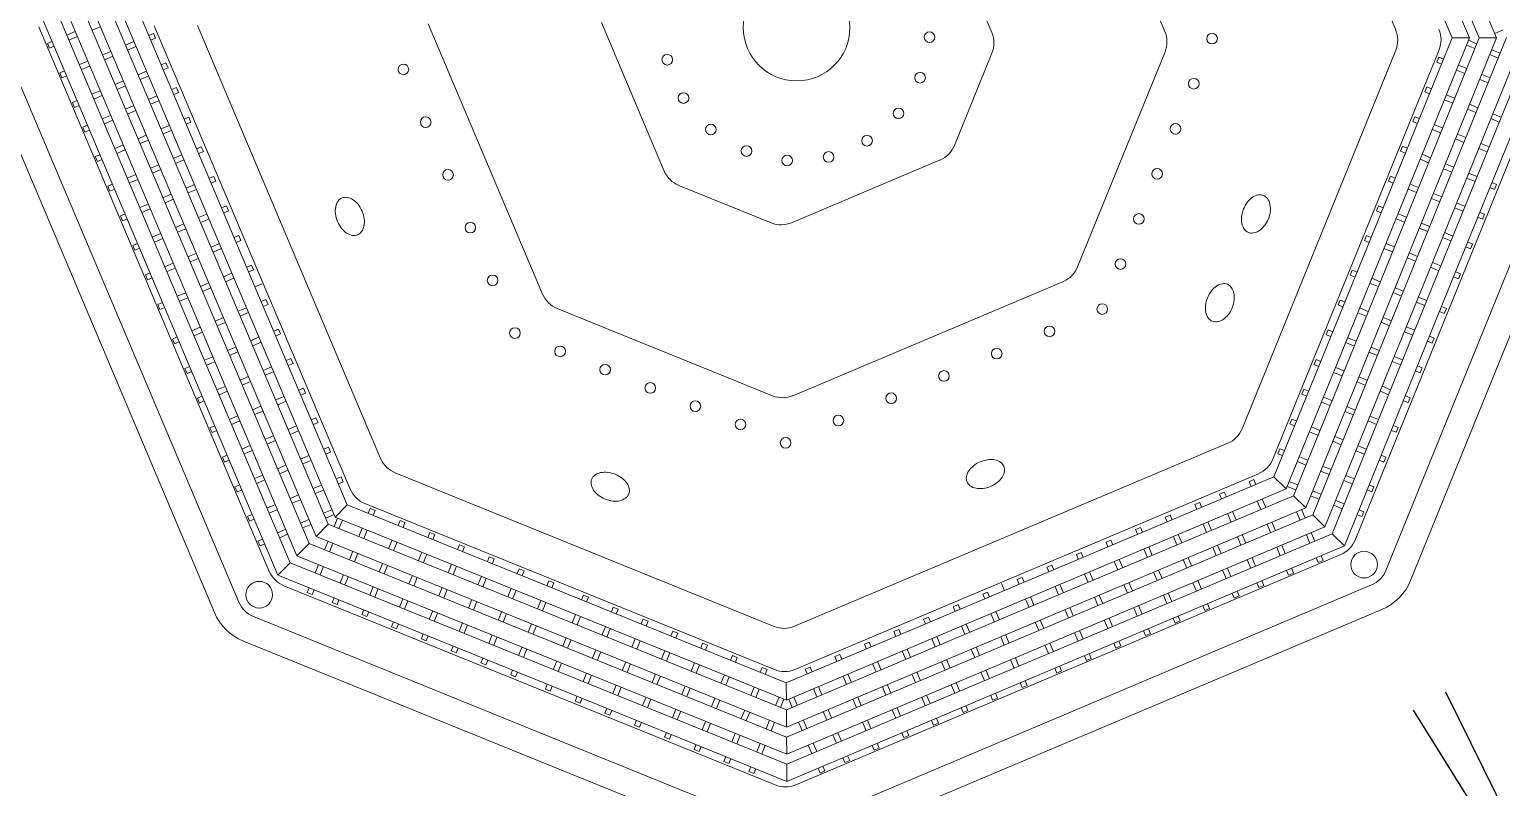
# Model space of a CAD drawing. Header units: millimetres. Extents: x 111 to 1506, y 14 to 566.
# Drawn here: x 260.237 to 262.998, y 91.659 to 93.082 of the extents above; entities that cross this region are included whole.
import ezdxf

# ---------------------------------------------------------------- set-up
doc = ezdxf.new("R2010")
doc.units = ezdxf.units.MM
doc.layers.add('fer', color=8, linetype='Continuous')
doc.layers.add('G', color=254, linetype='Continuous', lineweight=5)
doc.layers.add('PLUMA 0.05', color=240, linetype='Continuous', lineweight=5)

# ---------------------------------------------------------------- blocks, each defined once
blk = doc.blocks.new('ala')
at = {"layer": 'PLUMA 0.05', "color": 25}
for p, q in [((1562.9436, 61.8153), (1561.8865, 61.8153)), ((1563.8079, 60.9717), (1562.979, 61.8007)), ((1561.8997, 61.7259), (1562.415, 61.7259)), ((1562.9126, 61.7403), (1561.9175, 61.7403)), ((1562.1941, 61.7355), (1562.1941, 61.7259)), ((1562.2041, 61.7355), (1562.1941, 61.7355)), ((1562.2041, 61.7259), (1562.2041, 61.7355)), ((1562.2544, 61.7355), (1562.2544, 61.7259)), ((1562.2644, 61.7355), (1562.2544, 61.7355)), ((1562.2644, 61.7259), (1562.2644, 61.7355)), ((1562.3146, 61.7355), (1562.3146, 61.7259)), ((1562.3246, 61.7355), (1562.3146, 61.7355)), ((1562.3246, 61.7259), (1562.3246, 61.7355)), ((1562.3749, 61.7355), (1562.3749, 61.7259)), ((1562.3849, 61.7355), (1562.3749, 61.7355)), ((1562.3849, 61.7259), (1562.3849, 61.7355)), ((1562.9304, 61.7259), (1562.415, 61.7259)), ((1562.4452, 61.7259), (1562.4452, 61.7355)), ((1562.4452, 61.7355), (1562.4552, 61.7355)), ((1562.4552, 61.7355), (1562.4552, 61.7259)), ((1562.5054, 61.7259), (1562.5054, 61.7355)), ((1562.5054, 61.7355), (1562.5154, 61.7355)), ((1562.5154, 61.7355), (1562.5154, 61.7259)), ((1562.5657, 61.7259), (1562.5657, 61.7355)), ((1562.5657, 61.7355), (1562.5757, 61.7355)), ((1562.5757, 61.7355), (1562.5757, 61.7259)), ((1562.626, 61.7259), (1562.626, 61.7355)), ((1562.626, 61.7355), (1562.636, 61.7355)), ((1562.636, 61.7355), (1562.636, 61.7259)), ((1562.6862, 61.7259), (1562.6862, 61.7355)), ((1562.6862, 61.7355), (1562.6962, 61.7355)), ((1562.6962, 61.7355), (1562.6962, 61.7259)), ((1562.7465, 61.7259), (1562.7465, 61.7355)), ((1562.7465, 61.7355), (1562.7565, 61.7355)), ((1562.7565, 61.7355), (1562.7565, 61.7259)), ((1562.8067, 61.7259), (1562.8067, 61.7355)), ((1562.8067, 61.7355), (1562.8167, 61.7355)), ((1562.8167, 61.7355), (1562.8167, 61.7259)), ((1562.857, 61.7259), (1562.857, 61.7355)), ((1562.857, 61.7355), (1562.867, 61.7355)), ((1562.867, 61.7355), (1562.867, 61.7259)), ((1562.9179, 61.6959), (1562.9304, 61.7259)), ((1562.9304, 61.7259), (1563.3687, 61.2875)), ((1563.7329, 60.9407), (1562.9479, 61.7257)), ((1562.9708, 61.6991), (1562.9639, 61.6923)), ((1562.9778, 61.6921), (1562.9708, 61.6991)), ((1561.9121, 61.6959), (1562.415, 61.6959)), ((1561.9192, 61.6788), (1562.415, 61.6788)), ((1562.0736, 61.6959), (1562.0736, 61.6788)), ((1562.0836, 61.6788), (1562.0836, 61.6959)), ((1562.1339, 61.6959), (1562.1339, 61.6788)), ((1562.1439, 61.6788), (1562.1439, 61.6959)), ((1562.1941, 61.6959), (1562.1941, 61.6788)), ((1562.2041, 61.6788), (1562.2041, 61.6959)), ((1562.2544, 61.6959), (1562.2544, 61.6788)), ((1562.2644, 61.6788), (1562.2644, 61.6959)), ((1562.3146, 61.6959), (1562.3146, 61.6788)), ((1562.3246, 61.6788), (1562.3246, 61.6959)), ((1562.3749, 61.6959), (1562.3749, 61.6788)), ((1562.3849, 61.6788), (1562.3849, 61.6959)), ((1562.9179, 61.6959), (1562.415, 61.6959)), ((1562.9109, 61.6788), (1562.415, 61.6788)), ((1562.4452, 61.6788), (1562.4452, 61.6959)), ((1562.4552, 61.6959), (1562.4552, 61.6788)), ((1562.5054, 61.6788), (1562.5054, 61.6959)), ((1562.5154, 61.6959), (1562.5154, 61.6788)), ((1562.5657, 61.6788), (1562.5657, 61.6959)), ((1562.5757, 61.6959), (1562.5757, 61.6788)), ((1562.626, 61.6788), (1562.626, 61.6959)), ((1562.636, 61.6959), (1562.636, 61.6788)), ((1562.6862, 61.6788), (1562.6862, 61.6959)), ((1562.6962, 61.6959), (1562.6962, 61.6788)), ((1562.7465, 61.6788), (1562.7465, 61.6959)), ((1562.7565, 61.6959), (1562.7565, 61.6788)), ((1562.8067, 61.6788), (1562.8067, 61.6959)), ((1562.8167, 61.6959), (1562.8167, 61.6788)), ((1562.857, 61.6788), (1562.857, 61.6959)), ((1562.867, 61.6959), (1562.867, 61.6788)), ((1562.8984, 61.6488), (1562.9109, 61.6788)), ((1562.9109, 61.6788), (1563.3355, 61.2542)), ((1562.9179, 61.6959), (1563.3475, 61.2663)), ((1562.9427, 61.6711), (1562.9307, 61.659)), ((1562.971, 61.6852), (1562.9778, 61.6921)), ((1561.9316, 61.6488), (1562.415, 61.6488)), ((1561.9631, 61.6488), (1561.9631, 61.6318)), ((1561.9731, 61.6318), (1561.9731, 61.6488)), ((1562.0133, 61.6488), (1562.0133, 61.6318)), ((1562.0233, 61.6318), (1562.0233, 61.6488)), ((1562.0736, 61.6488), (1562.0736, 61.6318)), ((1562.0836, 61.6318), (1562.0836, 61.6488)), ((1562.1339, 61.6488), (1562.1339, 61.6318)), ((1562.1439, 61.6318), (1562.1439, 61.6488)), ((1562.1941, 61.6488), (1562.1941, 61.6318)), ((1562.2041, 61.6318), (1562.2041, 61.6488)), ((1562.2544, 61.6488), (1562.2544, 61.6318)), ((1562.2644, 61.6318), (1562.2644, 61.6488)), ((1562.3146, 61.6488), (1562.3146, 61.6318)), ((1562.3246, 61.6318), (1562.3246, 61.6488)), ((1562.3749, 61.6488), (1562.3749, 61.6318)), ((1562.3849, 61.6318), (1562.3849, 61.6488)), ((1562.8984, 61.6488), (1562.415, 61.6488)), ((1562.4452, 61.6318), (1562.4452, 61.6488)), ((1562.4552, 61.6488), (1562.4552, 61.6318)), ((1562.5054, 61.6318), (1562.5054, 61.6488)), ((1562.5154, 61.6488), (1562.5154, 61.6318)), ((1562.5657, 61.6318), (1562.5657, 61.6488)), ((1562.5757, 61.6488), (1562.5757, 61.6318)), ((1562.626, 61.6318), (1562.626, 61.6488)), ((1562.636, 61.6488), (1562.636, 61.6318)), ((1562.6862, 61.6318), (1562.6862, 61.6488)), ((1562.6962, 61.6488), (1562.6962, 61.6318)), ((1562.7465, 61.6318), (1562.7465, 61.6488)), ((1562.7565, 61.6488), (1562.7565, 61.6318)), ((1562.8067, 61.6318), (1562.8067, 61.6488)), ((1562.8167, 61.6488), (1562.8167, 61.6318)), ((1562.857, 61.6318), (1562.857, 61.6488)), ((1562.867, 61.6488), (1562.867, 61.6318)), ((1562.8984, 61.6488), (1563.3143, 61.233)), ((1562.9377, 61.652), (1562.9498, 61.664)), ((1563.0134, 61.6565), (1563.0065, 61.6497)), ((1563.0204, 61.6495), (1563.0134, 61.6565)), ((1563.0136, 61.6426), (1563.0204, 61.6495)), ((1561.9387, 61.6318), (1561.5279, 61.221)), ((1561.9206, 61.6378), (1561.9327, 61.6258)), ((1561.9511, 61.6018), (1561.9387, 61.6318)), ((1561.9387, 61.6318), (1562.415, 61.6318)), ((1562.8914, 61.6318), (1562.415, 61.6318)), ((1562.8789, 61.6018), (1562.8914, 61.6318)), ((1562.8914, 61.6318), (1563.3022, 61.221)), ((1562.9094, 61.6378), (1562.8974, 61.6258)), ((1562.9045, 61.6187), (1562.9165, 61.6308)), ((1562.9853, 61.6285), (1562.9733, 61.6164)), ((1562.9803, 61.6094), (1562.9924, 61.6214)), ((1563.056, 61.6139), (1563.0492, 61.6071)), ((1563.0631, 61.6068), (1563.056, 61.6139)), ((1561.9511, 61.6018), (1561.5491, 61.1997)), ((1561.9511, 61.6018), (1562.415, 61.6018)), ((1561.9631, 61.6018), (1561.9631, 61.5847)), ((1561.9731, 61.5847), (1561.9731, 61.6018)), ((1562.0133, 61.6018), (1562.0133, 61.5847)), ((1562.0233, 61.5847), (1562.0233, 61.6018)), ((1562.0736, 61.6018), (1562.0736, 61.5847)), ((1562.0836, 61.5847), (1562.0836, 61.6018)), ((1562.1339, 61.6018), (1562.1339, 61.5847)), ((1562.1439, 61.5847), (1562.1439, 61.6018)), ((1562.1941, 61.6018), (1562.1941, 61.5847)), ((1562.2041, 61.5847), (1562.2041, 61.6018)), ((1562.2544, 61.6018), (1562.2544, 61.5847)), ((1562.2644, 61.5847), (1562.2644, 61.6018)), ((1562.3146, 61.6018), (1562.3146, 61.5847)), ((1562.3246, 61.5847), (1562.3246, 61.6018)), ((1562.3749, 61.6018), (1562.3749, 61.5847)), ((1562.3849, 61.5847), (1562.3849, 61.6018)), ((1562.8789, 61.6018), (1562.415, 61.6018)), ((1562.4452, 61.5847), (1562.4452, 61.6018)), ((1562.4552, 61.6018), (1562.4552, 61.5847)), ((1562.5054, 61.5847), (1562.5054, 61.6018)), ((1562.5154, 61.6018), (1562.5154, 61.5847)), ((1562.5657, 61.5847), (1562.5657, 61.6018)), ((1562.5757, 61.6018), (1562.5757, 61.5847)), ((1562.626, 61.5847), (1562.626, 61.6018)), ((1562.636, 61.6018), (1562.636, 61.5847)), ((1562.6862, 61.5847), (1562.6862, 61.6018)), ((1562.6962, 61.6018), (1562.6962, 61.5847)), ((1562.7465, 61.5847), (1562.7465, 61.6018)), ((1562.7565, 61.6018), (1562.7565, 61.5847)), ((1562.8067, 61.5847), (1562.8067, 61.6018)), ((1562.8167, 61.6018), (1562.8167, 61.5847)), ((1562.857, 61.5847), (1562.857, 61.6018)), ((1562.867, 61.6018), (1562.867, 61.5847)), ((1562.8789, 61.6018), (1563.281, 61.1997)), ((1562.9521, 61.5952), (1562.94, 61.5832)), ((1562.9471, 61.5761), (1562.9591, 61.5881)), ((1563.0562, 61.6), (1563.0631, 61.6068)), ((1561.9582, 61.5847), (1561.5612, 61.1877)), ((1561.9706, 61.5547), (1561.9582, 61.5847)), ((1561.9582, 61.5847), (1562.415, 61.5847)), ((1562.8719, 61.5847), (1562.415, 61.5847)), ((1562.8595, 61.5547), (1562.8719, 61.5847)), ((1562.8719, 61.5847), (1563.2689, 61.1877)), ((1562.9188, 61.5619), (1562.9067, 61.5499)), ((1563.0279, 61.5859), (1563.0159, 61.5738)), ((1563.023, 61.5668), (1563.035, 61.5788)), ((1563.0915, 61.5784), (1563.0847, 61.5716)), ((1563.0986, 61.5713), (1563.0915, 61.5784)), ((1563.0918, 61.5645), (1563.0986, 61.5713)), ((1561.9706, 61.5547), (1561.5824, 61.1665)), ((1561.9706, 61.5547), (1562.415, 61.5547)), ((1562.8297, 61.5403), (1562.0004, 61.5403)), ((1562.0133, 61.5547), (1562.0133, 61.5451)), ((1562.0233, 61.5451), (1562.0133, 61.5451)), ((1562.0233, 61.5451), (1562.0233, 61.5547)), ((1562.0736, 61.5547), (1562.0736, 61.5451)), ((1562.0836, 61.5451), (1562.0736, 61.5451)), ((1562.0836, 61.5451), (1562.0836, 61.5547)), ((1562.1339, 61.5547), (1562.1339, 61.5451)), ((1562.1439, 61.5451), (1562.1339, 61.5451)), ((1562.1439, 61.5451), (1562.1439, 61.5547)), ((1562.1941, 61.5547), (1562.1941, 61.5451)), ((1562.2041, 61.5451), (1562.1941, 61.5451)), ((1562.2041, 61.5451), (1562.2041, 61.5547)), ((1562.2544, 61.5547), (1562.2544, 61.5451)), ((1562.2644, 61.5451), (1562.2544, 61.5451)), ((1562.2644, 61.5451), (1562.2644, 61.5547)), ((1562.3146, 61.5547), (1562.3146, 61.5451)), ((1562.3246, 61.5451), (1562.3146, 61.5451)), ((1562.3246, 61.5451), (1562.3246, 61.5547)), ((1562.3749, 61.5547), (1562.3749, 61.5451)), ((1562.3849, 61.5451), (1562.3749, 61.5451)), ((1562.3849, 61.5451), (1562.3849, 61.5547)), ((1562.8595, 61.5547), (1562.415, 61.5547)), ((1562.4452, 61.5451), (1562.4452, 61.5547)), ((1562.4452, 61.5451), (1562.4552, 61.5451)), ((1562.4552, 61.5547), (1562.4552, 61.5451)), ((1562.5054, 61.5451), (1562.5054, 61.5547)), ((1562.5054, 61.5451), (1562.5154, 61.5451)), ((1562.5154, 61.5547), (1562.5154, 61.5451)), ((1562.5657, 61.5451), (1562.5657, 61.5547)), ((1562.5657, 61.5451), (1562.5757, 61.5451)), ((1562.5757, 61.5547), (1562.5757, 61.5451)), ((1562.626, 61.5451), (1562.626, 61.5547)), ((1562.626, 61.5451), (1562.636, 61.5451)), ((1562.636, 61.5547), (1562.636, 61.5451)), ((1562.6862, 61.5451), (1562.6862, 61.5547)), ((1562.6862, 61.5451), (1562.6962, 61.5451)), ((1562.6962, 61.5547), (1562.6962, 61.5451)), ((1562.7465, 61.5451), (1562.7465, 61.5547)), ((1562.7465, 61.5451), (1562.7565, 61.5451)), ((1562.7565, 61.5547), (1562.7565, 61.5451)), ((1562.8067, 61.5451), (1562.8067, 61.5547)), ((1562.8067, 61.5451), (1562.8167, 61.5451)), ((1562.8167, 61.5547), (1562.8167, 61.5451)), ((1562.8595, 61.5547), (1563.2477, 61.1665)), ((1562.9138, 61.5428), (1562.9259, 61.5549)), ((1562.9947, 61.5526), (1562.9826, 61.5405)), ((1562.9897, 61.5335), (1563.0017, 61.5455)), ((1563.0635, 61.5503), (1563.0514, 61.5383)), ((1563.0585, 61.5312), (1563.0706, 61.5433)), ((1563.1341, 61.5358), (1563.1273, 61.5289)), ((1563.1412, 61.5287), (1563.1341, 61.5358)), ((1563.5329, 60.8578), (1562.8651, 61.5257)), ((1562.8855, 61.5287), (1562.8787, 61.5218)), ((1562.8858, 61.5148), (1562.8787, 61.5218)), ((1562.8858, 61.5148), (1562.8926, 61.5216)), ((1562.9614, 61.5193), (1562.9493, 61.5073)), ((1562.9564, 61.5002), (1562.9685, 61.5123)), ((1563.0302, 61.5171), (1563.0181, 61.505)), ((1563.0252, 61.4979), (1563.0373, 61.51)), ((1563.1061, 61.5077), (1563.094, 61.4957)), ((1563.1344, 61.5219), (1563.1412, 61.5287)), ((1562.9281, 61.4861), (1562.9213, 61.4792)), ((1562.9284, 61.4722), (1562.9213, 61.4792)), ((1562.9284, 61.4722), (1562.9352, 61.479)), ((1562.9969, 61.4838), (1562.9849, 61.4717)), ((1562.9919, 61.4647), (1563.004, 61.4767)), ((1563.1011, 61.4886), (1563.1132, 61.5007)), ((1563.1767, 61.4932), (1563.1699, 61.4863)), ((1563.1838, 61.4861), (1563.1767, 61.4932)), ((1563.177, 61.4793), (1563.1838, 61.4861)), ((1561.9961, 61.4507), (1561.3722, 60.8268)), ((1562.7986, 61.4653), (1562.0314, 61.4653)), ((1563.4579, 60.8268), (1562.834, 61.4507)), ((1562.9637, 61.4505), (1562.9568, 61.4437)), ((1563.0728, 61.4745), (1563.0608, 61.4624)), ((1563.0678, 61.4553), (1563.0799, 61.4674)), ((1563.1487, 61.4651), (1563.1366, 61.4531)), ((1563.1437, 61.446), (1563.1558, 61.458)), ((1563.2194, 61.4505), (1563.2125, 61.4437)), ((1563.2264, 61.4435), (1563.2194, 61.4505)), ((1562.9639, 61.4366), (1562.9568, 61.4437)), ((1562.9639, 61.4366), (1562.9707, 61.4434)), ((1563.0395, 61.4412), (1563.0275, 61.4291)), ((1563.0346, 61.422), (1563.0466, 61.4341)), ((1563.1154, 61.4318), (1563.1034, 61.4198)), ((1563.1104, 61.4127), (1563.1225, 61.4248)), ((1563.1913, 61.4225), (1563.1793, 61.4104)), ((1563.2196, 61.4367), (1563.2264, 61.4435)), ((1563.0063, 61.4079), (1562.9994, 61.4011)), ((1563.0065, 61.394), (1562.9994, 61.4011)), ((1563.0065, 61.394), (1563.0133, 61.4008)), ((1563.0822, 61.3986), (1563.0701, 61.3865)), ((1563.1863, 61.4034), (1563.1984, 61.4154)), ((1563.262, 61.4079), (1563.2551, 61.4011)), ((1563.269, 61.4009), (1563.262, 61.4079)), ((1563.2622, 61.394), (1563.269, 61.4009)), ((1563.0489, 61.3653), (1563.0421, 61.3585)), ((1563.0772, 61.3794), (1563.0892, 61.3915)), ((1563.158, 61.3892), (1563.146, 61.3772)), ((1563.1531, 61.3701), (1563.1651, 61.3822)), ((1563.2339, 61.3799), (1563.2219, 61.3678)), ((1563.2289, 61.3608), (1563.241, 61.3728)), ((1563.3046, 61.3653), (1563.2978, 61.3585)), ((1563.3116, 61.3583), (1563.3046, 61.3653)), ((1563.0491, 61.3514), (1563.0421, 61.3585)), ((1563.0491, 61.3514), (1563.0559, 61.3582)), ((1563.1248, 61.356), (1563.1127, 61.3439)), ((1563.1198, 61.3368), (1563.1318, 61.3489)), ((1563.2007, 61.3466), (1563.1886, 61.3346)), ((1563.1957, 61.3275), (1563.2077, 61.3395)), ((1563.3048, 61.3514), (1563.3116, 61.3583)), ((1563.0915, 61.3227), (1563.0847, 61.3159)), ((1563.0917, 61.3088), (1563.0847, 61.3159)), ((1563.0917, 61.3088), (1563.0986, 61.3156)), ((1563.1674, 61.3133), (1563.1553, 61.3013)), ((1563.2765, 61.3373), (1563.2645, 61.3252)), ((1563.2716, 61.3182), (1563.2836, 61.3302)), ((1563.3472, 61.3227), (1563.3404, 61.3159)), ((1563.3543, 61.3156), (1563.3472, 61.3227)), ((1563.3474, 61.3088), (1563.3543, 61.3156)), ((1563.1624, 61.2942), (1563.1744, 61.3063)), ((1563.2433, 61.304), (1563.2312, 61.2919)), ((1563.2383, 61.2849), (1563.2503, 61.2969)), ((1563.3191, 61.2947), (1563.3071, 61.2826)), ((1563.3142, 61.2755), (1563.3262, 61.2876)), ((1563.7331, 60.9231), (1563.3687, 61.2875)), ((1563.1341, 61.2801), (1563.1273, 61.2732)), ((1563.1343, 61.2662), (1563.1273, 61.2732)), ((1563.1343, 61.2662), (1563.1412, 61.273)), ((1563.21, 61.2707), (1563.1979, 61.2587)), ((1563.205, 61.2516), (1563.2171, 61.2637)), ((1563.2859, 61.2614), (1563.2738, 61.2493)), ((1563.7031, 60.9107), (1563.3475, 61.2663)), ((1563.39, 61.2662), (1563.3969, 61.273)), ((1563.3969, 61.273), (1563.4039, 61.266)), ((1563.4039, 61.266), (1563.3971, 61.2591)), ((1563.1767, 61.2375), (1563.1699, 61.2306)), ((1563.177, 61.2236), (1563.1699, 61.2306)), ((1563.177, 61.2236), (1563.1838, 61.2304)), ((1563.2526, 61.2281), (1563.2405, 61.2161)), ((1563.2809, 61.2423), (1563.2929, 61.2543)), ((1563.6561, 60.8912), (1563.3143, 61.233)), ((1563.6861, 60.9036), (1563.3355, 61.2542)), ((1563.3568, 61.2329), (1563.3688, 61.245)), ((1563.3759, 61.2379), (1563.3638, 61.2259)), ((1563.4327, 61.2236), (1563.4395, 61.2304)), ((1563.4395, 61.2304), (1563.4466, 61.2233)), ((1563.2476, 61.209), (1563.2597, 61.2211)), ((1563.609, 60.8717), (1563.281, 61.1997)), ((1563.639, 60.8841), (1563.3022, 61.221)), ((1563.3235, 61.1997), (1563.3356, 61.2117)), ((1563.3426, 61.2046), (1563.3306, 61.1926)), ((1563.3994, 61.1903), (1563.4114, 61.2024)), ((1563.4466, 61.2233), (1563.4397, 61.2165)), ((1563.2193, 61.1948), (1563.2125, 61.188)), ((1563.2196, 61.181), (1563.2125, 61.188)), ((1563.2196, 61.181), (1563.2264, 61.1878)), ((1563.592, 60.8647), (1563.2689, 61.1877)), ((1563.2902, 61.1664), (1563.3023, 61.1784)), ((1563.4185, 61.1953), (1563.4065, 61.1833)), ((1563.4753, 61.181), (1563.4821, 61.1878)), ((1563.4821, 61.1878), (1563.4892, 61.1807)), ((1563.4892, 61.1807), (1563.4823, 61.1739)), ((1563.2477, 61.1665), (1563.2375, 61.1563)), ((1563.5619, 60.8522), (1563.2477, 61.1665)), ((1563.2622, 61.1383), (1563.269, 61.1452)), ((1563.3094, 61.1714), (1563.2973, 61.1593)), ((1563.3661, 61.157), (1563.3782, 61.1691)), ((1563.3852, 61.162), (1563.3732, 61.15)), ((1563.442, 61.1477), (1563.4541, 61.1598)), ((1563.4611, 61.1527), (1563.4491, 61.1406)), ((1563.5179, 61.1384), (1563.5247, 61.1452)), ((1563.5247, 61.1452), (1563.5318, 61.1381)), ((1563.2622, 61.1383), (1563.2693, 61.1313)), ((1563.2761, 61.1381), (1563.2693, 61.1313)), ((1563.3328, 61.1238), (1563.3449, 61.1358)), ((1563.352, 61.1288), (1563.3399, 61.1167)), ((1563.4087, 61.1144), (1563.4208, 61.1265)), ((1563.4278, 61.1194), (1563.4158, 61.1074)), ((1563.4846, 61.1051), (1563.4967, 61.1172)), ((1563.5318, 61.1381), (1563.525, 61.1313)), ((1563.3048, 61.0957), (1563.3116, 61.1026)), ((1563.3048, 61.0957), (1563.3119, 61.0887)), ((1563.3187, 61.0955), (1563.3119, 61.0887)), ((1563.3754, 61.0812), (1563.3875, 61.0932)), ((1563.5037, 61.1101), (1563.4917, 61.098)), ((1563.5605, 61.0958), (1563.5673, 61.1026)), ((1563.5673, 61.1026), (1563.5744, 61.0955)), ((1563.5744, 61.0955), (1563.5676, 61.0887)), ((1562.633, 61.0653), (1562.1971, 61.0653)), ((1563.3946, 61.0861), (1563.3825, 61.0741)), ((1563.4513, 61.0718), (1563.4634, 61.0839)), ((1563.4705, 61.0768), (1563.4584, 61.0648)), ((1563.5272, 61.0625), (1563.5393, 61.0745)), ((1563.5463, 61.0675), (1563.5343, 61.0554)), ((1562.1618, 61.0507), (1561.7722, 60.6611)), ((1563.0579, 60.6611), (1562.6683, 61.0507)), ((1563.3474, 61.0531), (1563.3542, 61.0599)), ((1563.3474, 61.0531), (1563.3545, 61.046)), ((1563.3613, 61.0529), (1563.3545, 61.046)), ((1563.4181, 61.0385), (1563.4301, 61.0506)), ((1563.4372, 61.0435), (1563.4251, 61.0315)), ((1563.4939, 61.0292), (1563.506, 61.0413)), ((1563.5131, 61.0342), (1563.501, 61.0221)), ((1563.6031, 61.0532), (1563.6099, 61.06)), ((1563.6099, 61.06), (1563.617, 61.0529)), ((1563.617, 61.0529), (1563.6102, 61.0461)), ((1563.39, 61.0105), (1563.3968, 61.0173)), ((1563.39, 61.0105), (1563.3971, 61.0034)), ((1563.4039, 61.0103), (1563.3971, 61.0034)), ((1563.4607, 60.9959), (1563.4727, 61.008)), ((1563.5698, 61.0199), (1563.5819, 61.0319)), ((1563.589, 61.0249), (1563.5769, 61.0128)), ((1563.6457, 61.0105), (1563.6525, 61.0174)), ((1563.6525, 61.0174), (1563.6596, 61.0103)), ((1563.6596, 61.0103), (1563.6528, 61.0035)), ((1563.4798, 61.0009), (1563.4677, 60.9889)), ((1563.5366, 60.9866), (1563.5486, 60.9987)), ((1563.5557, 60.9916), (1563.5436, 60.9795)), ((1563.6124, 60.9773), (1563.6245, 60.9893)), ((1563.6316, 60.9823), (1563.6195, 60.9702)), ((1563.6813, 60.975), (1563.6881, 60.9818)), ((1563.6881, 60.9818), (1563.6951, 60.9748)), ((1563.4326, 60.9679), (1563.4394, 60.9747)), ((1563.4326, 60.9679), (1563.4397, 60.9608)), ((1563.4465, 60.9676), (1563.4397, 60.9608)), ((1563.5033, 60.9533), (1563.5153, 60.9654)), ((1563.5224, 60.9583), (1563.5103, 60.9463)), ((1563.5792, 60.944), (1563.5912, 60.956)), ((1563.648, 60.9417), (1563.66, 60.9538)), ((1563.6951, 60.9748), (1563.6883, 60.9679)), ((1563.4752, 60.9253), (1563.4821, 60.9321)), ((1563.4752, 60.9253), (1563.4823, 60.9182)), ((1563.4891, 60.925), (1563.4823, 60.9182)), ((1563.5983, 60.949), (1563.5862, 60.9369)), ((1563.6671, 60.9467), (1563.6551, 60.9347)), ((1563.8225, 60.9364), (1563.8225, 59.8792)), ((1563.5459, 60.9107), (1563.5579, 60.9228)), ((1563.565, 60.9157), (1563.553, 60.9036)), ((1563.6147, 60.9084), (1563.6268, 60.9205)), ((1563.6338, 60.9134), (1563.6218, 60.9014)), ((1563.6561, 60.8912), (1563.6861, 60.9036)), ((1563.6861, 60.9036), (1563.6861, 60.4078)), ((1563.7031, 60.9107), (1563.7331, 60.9231)), ((1563.7031, 60.9107), (1563.7031, 60.4078)), ((1563.7331, 60.9231), (1563.7331, 60.4078)), ((1563.7475, 60.9053), (1563.7475, 59.9103)), ((1563.5178, 60.8827), (1563.5247, 60.8895)), ((1563.5178, 60.8827), (1563.5249, 60.8756)), ((1563.5317, 60.8824), (1563.5249, 60.8756)), ((1563.5814, 60.8752), (1563.5935, 60.8872)), ((1563.6006, 60.8802), (1563.5885, 60.8681)), ((1563.609, 60.8717), (1563.639, 60.8841)), ((1563.609, 60.8717), (1563.609, 60.4078)), ((1563.639, 60.8841), (1563.639, 60.4078)), ((1563.6561, 60.8912), (1563.6561, 60.4078)), ((1563.5619, 60.8522), (1563.592, 60.8647)), ((1563.5619, 60.8522), (1563.5619, 60.4078)), ((1563.592, 60.8647), (1563.592, 60.4078)), ((1563.609, 60.8598), (1563.592, 60.8598)), ((1563.592, 60.8498), (1563.609, 60.8498)), ((1563.6561, 60.8598), (1563.639, 60.8598)), ((1563.639, 60.8498), (1563.6561, 60.8498)), ((1563.7031, 60.8598), (1563.6861, 60.8598)), ((1563.6861, 60.8498), (1563.7031, 60.8498)), ((1563.7428, 60.8598), (1563.7331, 60.8598)), ((1563.7331, 60.8498), (1563.7428, 60.8498)), ((1563.7428, 60.8498), (1563.7428, 60.8598)), ((1563.5475, 60.8225), (1563.5475, 59.9931)), ((1563.4725, 60.7914), (1563.4725, 60.0242)), ((1563.5619, 60.8095), (1563.5523, 60.8095)), ((1563.5523, 60.7995), (1563.5523, 60.8095)), ((1563.5523, 60.7995), (1563.5619, 60.7995)), ((1563.609, 60.8095), (1563.592, 60.8095)), ((1563.592, 60.7995), (1563.609, 60.7995)), ((1563.6561, 60.8095), (1563.639, 60.8095)), ((1563.639, 60.7995), (1563.6561, 60.7995)), ((1563.7031, 60.8095), (1563.6861, 60.8095)), ((1563.6861, 60.7995), (1563.7031, 60.7995)), ((1563.7428, 60.8095), (1563.7331, 60.8095)), ((1563.7331, 60.7995), (1563.7428, 60.7995)), ((1563.7428, 60.7995), (1563.7428, 60.8095)), ((1562.5087, 60.7653), (1562.3214, 60.7653)), ((1562.286, 60.7507), (1562.0722, 60.5368)), ((1562.7579, 60.5368), (1562.544, 60.7507)), ((1563.5619, 60.7492), (1563.5523, 60.7492)), ((1563.5523, 60.7392), (1563.5523, 60.7492)), ((1563.5523, 60.7392), (1563.5619, 60.7392)), ((1563.609, 60.7492), (1563.592, 60.7492)), ((1563.592, 60.7392), (1563.609, 60.7392)), ((1563.6561, 60.7492), (1563.639, 60.7492)), ((1563.639, 60.7392), (1563.6561, 60.7392)), ((1563.7031, 60.7492), (1563.6861, 60.7492)), ((1563.6861, 60.7392), (1563.7031, 60.7392)), ((1563.7428, 60.7492), (1563.7331, 60.7492)), ((1563.7331, 60.7392), (1563.7428, 60.7392)), ((1563.7428, 60.7392), (1563.7428, 60.7492)), ((1563.5619, 60.689), (1563.5523, 60.689)), ((1563.5523, 60.679), (1563.5523, 60.689)), ((1563.5523, 60.679), (1563.5619, 60.679)), ((1563.609, 60.689), (1563.592, 60.689)), ((1563.592, 60.679), (1563.609, 60.679)), ((1563.6561, 60.689), (1563.639, 60.689)), ((1563.639, 60.679), (1563.6561, 60.679)), ((1563.7031, 60.689), (1563.6861, 60.689)), ((1563.6861, 60.679), (1563.7031, 60.679)), ((1563.7428, 60.689), (1563.7331, 60.689)), ((1563.7331, 60.679), (1563.7428, 60.679)), ((1563.7428, 60.679), (1563.7428, 60.689)), ((1563.0725, 60.6257), (1563.0725, 60.1899)), ((1563.5619, 60.6287), (1563.5523, 60.6287)), ((1563.5523, 60.6187), (1563.5523, 60.6287)), ((1563.609, 60.6287), (1563.592, 60.6287)), ((1563.6561, 60.6287), (1563.639, 60.6287)), ((1563.7031, 60.6287), (1563.6861, 60.6287)), ((1563.7428, 60.6287), (1563.7331, 60.6287)), ((1563.7428, 60.6187), (1563.7428, 60.6287)), ((1563.5523, 60.6187), (1563.5619, 60.6187)), ((1563.592, 60.6187), (1563.609, 60.6187)), ((1563.639, 60.6187), (1563.6561, 60.6187)), ((1563.6861, 60.6187), (1563.7031, 60.6187)), ((1563.7331, 60.6187), (1563.7428, 60.6187)), ((1563.5619, 60.5685), (1563.5523, 60.5685)), ((1563.5523, 60.5585), (1563.5523, 60.5685)), ((1563.609, 60.5685), (1563.592, 60.5685)), ((1563.6561, 60.5685), (1563.639, 60.5685)), ((1563.7031, 60.5685), (1563.6861, 60.5685)), ((1563.7428, 60.5685), (1563.7331, 60.5685)), ((1563.7428, 60.5585), (1563.7428, 60.5685)), ((1563.5523, 60.5585), (1563.5619, 60.5585)), ((1563.592, 60.5585), (1563.609, 60.5585)), ((1563.639, 60.5585), (1563.6561, 60.5585)), ((1563.6861, 60.5585), (1563.7031, 60.5585)), ((1563.7331, 60.5585), (1563.7428, 60.5585)), ((1562.7725, 60.5015), (1562.7725, 60.3142)), ((1563.5619, 60.5082), (1563.5523, 60.5082)), ((1563.5523, 60.4982), (1563.5523, 60.5082)), ((1563.5523, 60.4982), (1563.5619, 60.4982)), ((1563.609, 60.5082), (1563.592, 60.5082)), ((1563.592, 60.4982), (1563.609, 60.4982)), ((1563.6561, 60.5082), (1563.639, 60.5082)), ((1563.639, 60.4982), (1563.6561, 60.4982)), ((1563.7031, 60.5082), (1563.6861, 60.5082)), ((1563.6861, 60.4982), (1563.7031, 60.4982)), ((1563.7428, 60.5082), (1563.7331, 60.5082)), ((1563.7331, 60.4982), (1563.7428, 60.4982)), ((1563.7428, 60.4982), (1563.7428, 60.5082)), ((1563.5619, 60.4479), (1563.5523, 60.4479)), ((1563.5523, 60.4379), (1563.5523, 60.4479)), ((1563.5523, 60.4379), (1563.5619, 60.4379)), ((1563.609, 60.4479), (1563.592, 60.4479)), ((1563.592, 60.4379), (1563.609, 60.4379)), ((1563.6561, 60.4479), (1563.639, 60.4479)), ((1563.639, 60.4379), (1563.6561, 60.4379)), ((1563.7031, 60.4479), (1563.6861, 60.4479)), ((1563.6861, 60.4379), (1563.7031, 60.4379)), ((1563.7428, 60.4479), (1563.7331, 60.4479)), ((1563.7331, 60.4379), (1563.7428, 60.4379)), ((1563.7428, 60.4379), (1563.7428, 60.4479)), ((1563.5619, 59.9634), (1563.5619, 60.4078)), ((1563.592, 59.951), (1563.592, 60.4078)), ((1563.609, 59.9439), (1563.609, 60.4078)), ((1563.639, 59.9315), (1563.639, 60.4078)), ((1563.6561, 59.9244), (1563.6561, 60.4078)), ((1563.6861, 59.912), (1563.6861, 60.4078)), ((1563.7031, 59.9049), (1563.7031, 60.4078)), ((1563.7331, 59.8925), (1563.7331, 60.4078)), ((1563.5523, 60.3777), (1563.5523, 60.3677)), ((1563.5523, 60.3777), (1563.5619, 60.3777)), ((1563.592, 60.3777), (1563.609, 60.3777)), ((1563.639, 60.3777), (1563.6561, 60.3777)), ((1563.6861, 60.3777), (1563.7031, 60.3777)), ((1563.7331, 60.3777), (1563.7428, 60.3777)), ((1563.7428, 60.3777), (1563.7428, 60.3677)), ((1563.5619, 60.3677), (1563.5523, 60.3677)), ((1563.609, 60.3677), (1563.592, 60.3677)), ((1563.6561, 60.3677), (1563.639, 60.3677)), ((1563.7031, 60.3677), (1563.6861, 60.3677)), ((1563.7428, 60.3677), (1563.7331, 60.3677)), ((1563.5523, 60.3174), (1563.5523, 60.3074)), ((1563.5523, 60.3174), (1563.5619, 60.3174)), ((1563.592, 60.3174), (1563.609, 60.3174)), ((1563.639, 60.3174), (1563.6561, 60.3174)), ((1563.6861, 60.3174), (1563.7031, 60.3174)), ((1563.7331, 60.3174), (1563.7428, 60.3174)), ((1563.7428, 60.3174), (1563.7428, 60.3074)), ((1563.5619, 60.3074), (1563.5523, 60.3074)), ((1563.609, 60.3074), (1563.592, 60.3074)), ((1563.6561, 60.3074), (1563.639, 60.3074)), ((1563.7031, 60.3074), (1563.6861, 60.3074)), ((1563.7428, 60.3074), (1563.7331, 60.3074)), ((1562.7579, 60.2788), (1562.544, 60.065)), ((1563.5523, 60.2572), (1563.5523, 60.2472)), ((1563.5523, 60.2572), (1563.5619, 60.2572)), ((1563.5619, 60.2472), (1563.5523, 60.2472)), ((1563.592, 60.2572), (1563.609, 60.2572)), ((1563.609, 60.2472), (1563.592, 60.2472)), ((1563.639, 60.2572), (1563.6561, 60.2572)), ((1563.6561, 60.2472), (1563.639, 60.2472)), ((1563.6861, 60.2572), (1563.7031, 60.2572)), ((1563.7031, 60.2472), (1563.6861, 60.2472)), ((1563.7331, 60.2572), (1563.7428, 60.2572)), ((1563.7428, 60.2472), (1563.7331, 60.2472)), ((1563.7428, 60.2572), (1563.7428, 60.2472)), ((1563.5523, 60.1969), (1563.5523, 60.1869)), ((1563.5523, 60.1969), (1563.5619, 60.1969)), ((1563.5619, 60.1869), (1563.5523, 60.1869)), ((1563.592, 60.1969), (1563.609, 60.1969)), ((1563.609, 60.1869), (1563.592, 60.1869)), ((1563.639, 60.1969), (1563.6561, 60.1969)), ((1563.6561, 60.1869), (1563.639, 60.1869)), ((1563.6861, 60.1969), (1563.7031, 60.1969)), ((1563.7031, 60.1869), (1563.6861, 60.1869)), ((1563.7331, 60.1969), (1563.7428, 60.1969)), ((1563.7428, 60.1869), (1563.7331, 60.1869)), ((1563.7428, 60.1969), (1563.7428, 60.1869)), ((1563.0579, 60.1545), (1562.6683, 59.765)), ((1563.5523, 60.1366), (1563.5523, 60.1266)), ((1563.5523, 60.1366), (1563.5619, 60.1366)), ((1563.5619, 60.1266), (1563.5523, 60.1266)), ((1563.592, 60.1366), (1563.609, 60.1366)), ((1563.609, 60.1266), (1563.592, 60.1266)), ((1563.639, 60.1366), (1563.6561, 60.1366)), ((1563.6561, 60.1266), (1563.639, 60.1266)), ((1563.6861, 60.1366), (1563.7031, 60.1366)), ((1563.7031, 60.1266), (1563.6861, 60.1266)), ((1563.7331, 60.1366), (1563.7428, 60.1366)), ((1563.7428, 60.1266), (1563.7331, 60.1266)), ((1563.7428, 60.1366), (1563.7428, 60.1266)), ((1563.5523, 60.0764), (1563.5523, 60.0664)), ((1563.5523, 60.0764), (1563.5619, 60.0764)), ((1563.592, 60.0764), (1563.609, 60.0764)), ((1563.639, 60.0764), (1563.6561, 60.0764)), ((1563.6861, 60.0764), (1563.7031, 60.0764)), ((1563.7331, 60.0764), (1563.7428, 60.0764)), ((1563.7428, 60.0764), (1563.7428, 60.0664)), ((1563.5619, 60.0664), (1563.5523, 60.0664)), ((1563.609, 60.0664), (1563.592, 60.0664)), ((1563.6561, 60.0664), (1563.639, 60.0664)), ((1563.7031, 60.0664), (1563.6861, 60.0664)), ((1563.7428, 60.0664), (1563.7331, 60.0664)), ((1563.5523, 60.0161), (1563.5523, 60.0061)), ((1563.5523, 60.0161), (1563.5619, 60.0161)), ((1563.592, 60.0161), (1563.609, 60.0161)), ((1563.639, 60.0161), (1563.6561, 60.0161)), ((1563.6861, 60.0161), (1563.7031, 60.0161)), ((1563.7331, 60.0161), (1563.7428, 60.0161)), ((1563.7428, 60.0161), (1563.7428, 60.0061)), ((1563.4579, 59.9888), (1562.834, 59.365)), ((1563.5619, 60.0061), (1563.5523, 60.0061)), ((1563.609, 60.0061), (1563.592, 60.0061)), ((1563.6561, 60.0061), (1563.639, 60.0061)), ((1563.7031, 60.0061), (1563.6861, 60.0061)), ((1563.7428, 60.0061), (1563.7331, 60.0061)), ((1563.5329, 59.9578), (1562.8651, 59.29)), ((1563.5619, 59.9634), (1563.2477, 59.6491)), ((1563.5619, 59.9634), (1563.592, 59.951)), ((1563.592, 59.9658), (1563.609, 59.9658)), ((1563.639, 59.9658), (1563.6561, 59.9658)), ((1563.6861, 59.9658), (1563.7031, 59.9658)), ((1563.7331, 59.9658), (1563.7428, 59.9658)), ((1563.7428, 59.9658), (1563.7428, 59.9558)), ((1563.592, 59.951), (1563.2689, 59.6279)), ((1563.609, 59.9439), (1563.281, 59.6159)), ((1563.639, 59.9315), (1563.3022, 59.5947)), ((1563.5178, 59.9329), (1563.5249, 59.94)), ((1563.5178, 59.9329), (1563.5247, 59.9261)), ((1563.5317, 59.9332), (1563.5249, 59.94)), ((1563.5814, 59.9404), (1563.5935, 59.9284)), ((1563.6006, 59.9355), (1563.5885, 59.9475)), ((1563.609, 59.9558), (1563.592, 59.9558)), ((1563.609, 59.9439), (1563.639, 59.9315)), ((1563.6561, 59.9558), (1563.639, 59.9558)), ((1563.7031, 59.9558), (1563.6861, 59.9558)), ((1563.7428, 59.9558), (1563.7331, 59.9558)), ((1563.6561, 59.9244), (1563.3143, 59.5826)), ((1563.6861, 59.912), (1563.3355, 59.5614)), ((1563.7031, 59.9049), (1563.3475, 59.5493)), ((1563.5459, 59.9049), (1563.5579, 59.8928)), ((1563.565, 59.8999), (1563.553, 59.912)), ((1563.6147, 59.9072), (1563.6268, 59.8951)), ((1563.6338, 59.9022), (1563.6218, 59.9142)), ((1563.6561, 59.9244), (1563.6861, 59.912)), ((1563.7031, 59.9049), (1563.7331, 59.8925)), ((1563.7329, 59.8749), (1562.9479, 59.09)), ((1563.7331, 59.8925), (1563.3687, 59.5281)), ((1563.4752, 59.8903), (1563.4823, 59.8974)), ((1563.4752, 59.8903), (1563.4821, 59.8835)), ((1563.4891, 59.8906), (1563.4823, 59.8974)), ((1563.5983, 59.8666), (1563.5862, 59.8787)), ((1563.648, 59.8739), (1563.66, 59.8618)), ((1563.6671, 59.8689), (1563.6551, 59.881)), ((1563.4326, 59.8477), (1563.4397, 59.8548)), ((1563.4326, 59.8477), (1563.4394, 59.8409)), ((1563.4465, 59.848), (1563.4397, 59.8548)), ((1563.5033, 59.8623), (1563.5153, 59.8502)), ((1563.5224, 59.8573), (1563.5103, 59.8694)), ((1563.5792, 59.8716), (1563.5912, 59.8596)), ((1563.6951, 59.8409), (1563.6883, 59.8477)), ((1563.8079, 59.8439), (1562.979, 59.015)), ((1563.4607, 59.8197), (1563.4727, 59.8076)), ((1563.4798, 59.8147), (1563.4677, 59.8268)), ((1563.5366, 59.829), (1563.5486, 59.817)), ((1563.5557, 59.824), (1563.5436, 59.8361)), ((1563.6124, 59.8384), (1563.6245, 59.8263)), ((1563.6316, 59.8334), (1563.6195, 59.8454)), ((1563.6813, 59.8406), (1563.6881, 59.8338)), ((1563.6881, 59.8338), (1563.6951, 59.8409)), ((1563.39, 59.8051), (1563.3971, 59.8122)), ((1563.39, 59.8051), (1563.3968, 59.7983)), ((1563.4039, 59.8054), (1563.3971, 59.8122)), ((1563.5131, 59.7814), (1563.501, 59.7935)), ((1563.5698, 59.7957), (1563.5819, 59.7837)), ((1563.589, 59.7908), (1563.5769, 59.8028)), ((1563.6457, 59.8051), (1563.6525, 59.7983)), ((1563.6525, 59.7983), (1563.6596, 59.8053)), ((1563.6596, 59.8053), (1563.6528, 59.8121)), ((1563.3474, 59.7625), (1563.3545, 59.7696)), ((1563.3613, 59.7627), (1563.3545, 59.7696)), ((1563.4181, 59.7771), (1563.4301, 59.765)), ((1563.4372, 59.7721), (1563.4251, 59.7841)), ((1563.4939, 59.7864), (1563.506, 59.7743)), ((1563.617, 59.7627), (1563.6102, 59.7695)), ((1563.3474, 59.7625), (1563.3542, 59.7557)), ((1563.3946, 59.7295), (1563.3825, 59.7415)), ((1563.4513, 59.7438), (1563.4634, 59.7317)), ((1563.4705, 59.7388), (1563.4584, 59.7509)), ((1563.5272, 59.7531), (1563.5393, 59.7411)), ((1563.5463, 59.7481), (1563.5343, 59.7602)), ((1563.6031, 59.7625), (1563.6099, 59.7556)), ((1563.6099, 59.7556), (1563.617, 59.7627)), ((1563.3048, 59.7199), (1563.3119, 59.727)), ((1563.3048, 59.7199), (1563.3116, 59.7131)), ((1563.3187, 59.7201), (1563.3119, 59.727)), ((1563.3754, 59.7345), (1563.3875, 59.7224)), ((1563.4278, 59.6962), (1563.4158, 59.7083)), ((1563.4846, 59.7105), (1563.4967, 59.6985)), ((1563.5037, 59.7055), (1563.4917, 59.7176)), ((1563.5605, 59.7199), (1563.5673, 59.713)), ((1563.5673, 59.713), (1563.5744, 59.7201)), ((1563.5744, 59.7201), (1563.5676, 59.7269)), ((1563.2622, 59.6773), (1563.2693, 59.6843)), ((1563.2761, 59.6775), (1563.2693, 59.6843)), ((1563.3328, 59.6918), (1563.3449, 59.6798)), ((1563.352, 59.6869), (1563.3399, 59.6989)), ((1563.4087, 59.7012), (1563.4208, 59.6891)), ((1563.5318, 59.6775), (1563.525, 59.6843)), ((1563.2477, 59.6491), (1563.2375, 59.6593)), ((1563.2622, 59.6773), (1563.269, 59.6705)), ((1563.3094, 59.6442), (1563.2973, 59.6563)), ((1563.3661, 59.6586), (1563.3782, 59.6465)), ((1563.3852, 59.6536), (1563.3732, 59.6656)), ((1563.442, 59.6679), (1563.4541, 59.6558)), ((1563.4611, 59.6629), (1563.4491, 59.675)), ((1563.5179, 59.6772), (1563.5247, 59.6704)), ((1563.5247, 59.6704), (1563.5318, 59.6775)), ((1562.8595, 59.2609), (1563.2477, 59.6491)), ((1562.8719, 59.2309), (1563.2689, 59.6279)), ((1563.2196, 59.6347), (1563.2125, 59.6276)), ((1563.2193, 59.6208), (1563.2125, 59.6276)), ((1563.2196, 59.6347), (1563.2264, 59.6278)), ((1563.2902, 59.6492), (1563.3023, 59.6372)), ((1563.3994, 59.6253), (1563.4114, 59.6132)), ((1563.4185, 59.6203), (1563.4065, 59.6324)), ((1563.4753, 59.6346), (1563.4821, 59.6278)), ((1563.4821, 59.6278), (1563.4892, 59.6349)), ((1563.4892, 59.6349), (1563.4823, 59.6417)), ((1562.8789, 59.2138), (1563.281, 59.6159)), ((1563.2526, 59.5875), (1563.2405, 59.5996)), ((1563.2476, 59.6066), (1563.2597, 59.5946)), ((1563.3235, 59.616), (1563.3356, 59.6039)), ((1563.3426, 59.611), (1563.3306, 59.623)), ((1563.4466, 59.5923), (1563.4397, 59.5991)), ((1562.8914, 59.1838), (1563.3022, 59.5947)), ((1562.8984, 59.1668), (1563.3143, 59.5826)), ((1563.177, 59.5921), (1563.1699, 59.585)), ((1563.1767, 59.5782), (1563.1699, 59.585)), ((1563.177, 59.5921), (1563.1838, 59.5852)), ((1563.2809, 59.5733), (1563.2929, 59.5613)), ((1563.3568, 59.5827), (1563.3688, 59.5706)), ((1563.3759, 59.5777), (1563.3638, 59.5898)), ((1563.4327, 59.592), (1563.4395, 59.5852)), ((1563.4395, 59.5852), (1563.4466, 59.5923)), ((1562.9109, 59.1368), (1563.3355, 59.5614)), ((1562.9179, 59.1197), (1563.3475, 59.5493)), ((1563.1343, 59.5494), (1563.1273, 59.5424)), ((1563.1341, 59.5355), (1563.1273, 59.5424)), ((1563.1343, 59.5494), (1563.1412, 59.5426)), ((1563.21, 59.5449), (1563.1979, 59.5569)), ((1563.205, 59.564), (1563.2171, 59.552)), ((1563.2859, 59.5542), (1563.2738, 59.5663)), ((1563.39, 59.5494), (1563.3969, 59.5426)), ((1563.3969, 59.5426), (1563.4039, 59.5497)), ((1563.4039, 59.5497), (1563.3971, 59.5565)), ((1562.9304, 59.0897), (1563.3687, 59.5281)), ((1563.1624, 59.5214), (1563.1744, 59.5093)), ((1563.2433, 59.5116), (1563.2312, 59.5237)), ((1563.2383, 59.5307), (1563.2503, 59.5187)), ((1563.3191, 59.5209), (1563.3071, 59.533)), ((1563.3142, 59.5401), (1563.3262, 59.528)), ((1563.0917, 59.5068), (1563.0847, 59.4998)), ((1563.0915, 59.4929), (1563.0847, 59.4998)), ((1563.0917, 59.5068), (1563.0986, 59.5)), ((1563.1674, 59.5023), (1563.1553, 59.5143)), ((1563.1957, 59.4881), (1563.2077, 59.4761)), ((1563.2765, 59.4783), (1563.2645, 59.4904)), ((1563.2716, 59.4975), (1563.2836, 59.4854)), ((1563.3472, 59.4929), (1563.3404, 59.4997)), ((1563.3543, 59.5), (1563.3472, 59.4929)), ((1563.3474, 59.5068), (1563.3543, 59.5)), ((1563.0491, 59.4642), (1563.0421, 59.4571)), ((1563.0491, 59.4642), (1563.0559, 59.4574)), ((1563.1248, 59.4597), (1563.1127, 59.4717)), ((1563.1198, 59.4788), (1563.1318, 59.4667)), ((1563.2007, 59.469), (1563.1886, 59.4811)), ((1563.3048, 59.4642), (1563.3116, 59.4574)), ((1563.0489, 59.4503), (1563.0421, 59.4571)), ((1563.0772, 59.4362), (1563.0892, 59.4241)), ((1563.158, 59.4264), (1563.146, 59.4384)), ((1563.1531, 59.4455), (1563.1651, 59.4335)), ((1563.2339, 59.4357), (1563.2219, 59.4478)), ((1563.2289, 59.4549), (1563.241, 59.4428)), ((1563.3046, 59.4503), (1563.2978, 59.4571)), ((1563.3116, 59.4574), (1563.3046, 59.4503)), ((1563.0065, 59.4216), (1562.9994, 59.4145)), ((1563.0063, 59.4077), (1562.9994, 59.4145)), ((1563.0065, 59.4216), (1563.0133, 59.4148)), ((1563.0822, 59.417), (1563.0701, 59.4291)), ((1563.1913, 59.3931), (1563.1793, 59.4052)), ((1563.1863, 59.4122), (1563.1984, 59.4002)), ((1563.262, 59.4077), (1563.2551, 59.4145)), ((1563.269, 59.4148), (1563.262, 59.4077)), ((1563.2622, 59.4216), (1563.269, 59.4148)), ((1562.9639, 59.379), (1562.9568, 59.3719)), ((1562.9639, 59.379), (1562.9707, 59.3722)), ((1563.0395, 59.3744), (1563.0275, 59.3865)), ((1563.0346, 59.3936), (1563.0466, 59.3815)), ((1563.1154, 59.3838), (1563.1034, 59.3958)), ((1563.1104, 59.4029), (1563.1225, 59.3908)), ((1563.2196, 59.379), (1563.2264, 59.3721)), ((1562.9637, 59.3651), (1562.9568, 59.3719)), ((1562.9919, 59.351), (1563.004, 59.3389)), ((1563.0728, 59.3412), (1563.0608, 59.3532)), ((1563.0678, 59.3603), (1563.0799, 59.3482)), ((1563.1487, 59.3505), (1563.1366, 59.3626)), ((1563.1437, 59.3696), (1563.1558, 59.3576)), ((1563.2194, 59.3651), (1563.2125, 59.3719)), ((1563.2264, 59.3721), (1563.2194, 59.3651)), ((1562.9284, 59.3435), (1562.9213, 59.3364)), ((1562.9281, 59.3296), (1562.9213, 59.3364)), ((1562.9284, 59.3435), (1562.9352, 59.3366)), ((1562.9969, 59.3318), (1562.9849, 59.3439)), ((1563.1011, 59.327), (1563.1132, 59.315)), ((1563.1767, 59.3225), (1563.1699, 59.3293)), ((1563.1838, 59.3295), (1563.1767, 59.3225)), ((1563.177, 59.3364), (1563.1838, 59.3295)), ((1562.8858, 59.3008), (1562.8787, 59.2938)), ((1562.8855, 59.287), (1562.8787, 59.2938)), ((1562.8858, 59.3008), (1562.8926, 59.294)), ((1562.9614, 59.2963), (1562.9493, 59.3083)), ((1562.9564, 59.3154), (1562.9685, 59.3034)), ((1563.0302, 59.2986), (1563.0181, 59.3106)), ((1563.0252, 59.3177), (1563.0373, 59.3056)), ((1563.1061, 59.3079), (1563.094, 59.3199)), ((1562.9138, 59.2728), (1562.9259, 59.2607)), ((1562.9947, 59.263), (1562.9826, 59.2751)), ((1562.9897, 59.2821), (1563.0017, 59.2701)), ((1563.0635, 59.2653), (1563.0514, 59.2773)), ((1563.0585, 59.2844), (1563.0706, 59.2723)), ((1563.1341, 59.2798), (1563.1273, 59.2867)), ((1563.1412, 59.2869), (1563.1341, 59.2798)), ((1563.1344, 59.2937), (1563.1412, 59.2869)), ((1562.9188, 59.2537), (1562.9067, 59.2657)), ((1562.9471, 59.2395), (1562.9591, 59.2275)), ((1563.0279, 59.2297), (1563.0159, 59.2418)), ((1563.023, 59.2489), (1563.035, 59.2368)), ((1563.0915, 59.2372), (1563.0847, 59.2441)), ((1563.0986, 59.2443), (1563.0915, 59.2372)), ((1563.0918, 59.2511), (1563.0986, 59.2443)), ((1562.9521, 59.2204), (1562.94, 59.2325)), ((1563.0562, 59.2156), (1563.0631, 59.2088)), ((1562.9045, 59.1969), (1562.9165, 59.1849)), ((1562.9853, 59.1871), (1562.9733, 59.1992)), ((1562.9803, 59.2063), (1562.9924, 59.1942)), ((1563.056, 59.2017), (1563.0492, 59.2085)), ((1563.0631, 59.2088), (1563.056, 59.2017)), ((1562.9427, 59.1445), (1562.9307, 59.1566)), ((1562.9377, 59.1636), (1562.9498, 59.1516)), ((1563.0134, 59.1591), (1563.0065, 59.1659)), ((1563.0204, 59.1662), (1563.0134, 59.1591)), ((1563.0136, 59.173), (1563.0204, 59.1662)), ((1562.971, 59.1304), (1562.9778, 59.1235)), ((1562.9708, 59.1165), (1562.9639, 59.1233)), ((1562.9778, 59.1235), (1562.9708, 59.1165))]:
    blk.add_line(p, q, dxfattribs=at)
blk.add_lwpolyline([(1563.8725, 60.9364), (1563.8725, 59.8792, -0.198912), (1563.8432, 59.8085), (1563.0143, 58.9796, -0.198912), (1562.9436, 58.9503), (1561.8865, 58.9503, -0.198912), (1561.8157, 58.9796), (1560.9868, 59.8085, -0.198912), (1560.9575, 59.8792), (1560.9575, 60.9364, -0.198912), (1560.9868, 61.0071), (1561.8157, 61.836, -0.198912), (1561.8865, 61.8653), (1562.9436, 61.8653, -0.198912), (1563.0143, 61.836), (1563.8432, 61.0071, -0.198912)], format="xyb", close=True, dxfattribs=at)
for centre, radius in [((1562.9489, 61.7733), 0.025), ((1562.1411, 61.1378), 0.01), ((1562.2324, 61.1378), 0.01), ((1562.3237, 61.1378), 0.01), ((1562.415, 61.1378), 0.01), ((1562.5064, 61.1378), 0.01), ((1562.5977, 61.1378), 0.01), ((1562.689, 61.1378), 0.01), ((1562.765, 61.0618), 0.01), ((1562.841, 60.9858), 0.01), ((1562.917, 60.9098), 0.01), ((1562.993, 60.8338), 0.01), ((1563.069, 60.7578), 0.01), ((1563.145, 60.6818), 0.01), ((1562.3378, 60.6456), 0.01), ((1562.415, 60.6578), 0.01), ((1562.4923, 60.6456), 0.01), ((1562.562, 60.6101), 0.01), ((1563.145, 60.5904), 0.01), ((1562.6173, 60.5548), 0.01), ((1563.145, 60.4991), 0.01), ((1562.415, 60.4078), 0.1), ((1562.6528, 60.4851), 0.01), ((1562.665, 60.4078), 0.01), ((1563.145, 60.4078), 0.01), ((1562.6528, 60.3306), 0.01), ((1563.145, 60.3165), 0.01), ((1562.6173, 60.2609), 0.01), ((1563.145, 60.2252), 0.01), ((1562.562, 60.2056), 0.01), ((1563.145, 60.1338), 0.01), ((1563.069, 60.0578), 0.01), ((1562.993, 59.9818), 0.01), ((1562.917, 59.9058), 0.01), ((1563.7805, 59.874), 0.025), ((1562.841, 59.8298), 0.01), ((1562.765, 59.7538), 0.01)]:
    blk.add_circle(centre, radius, dxfattribs=at)
for centre, radius, start, end in [((1562.9436, 61.7653), 0.05, 45, 90), ((1562.9126, 61.6903), 0.05, 45, 90), ((1562.0004, 61.4903), 0.05, 90, 135), ((1562.8297, 61.4903), 0.05, 45, 90), ((1562.0314, 61.4153), 0.05, 90, 135), ((1562.7986, 61.4153), 0.05, 45, 90), ((1562.3946, 61.3378), 0.017, 148.1465, 180), ((1562.3946, 61.3378), 0.017, 180, 211.8535), ((1562.4044, 61.3317), 0.0286, 123.6901, 148.1465), ((1562.4108, 61.322), 0.0402, 105.4371, 123.6901), ((1562.415, 61.3068), 0.0561, 90, 105.4371), ((1562.415, 61.3068), 0.0561, 74.5629, 90), ((1562.4193, 61.322), 0.0402, 56.3099, 74.5629), ((1562.4257, 61.3317), 0.0286, 31.8535, 56.3099), ((1562.4355, 61.3378), 0.017, 0, 31.8535), ((1562.4355, 61.3378), 0.017, 328.1465, 0), ((1562.5746, 61.3378), 0.017, 148.1465, 180), ((1562.5746, 61.3378), 0.017, 180, 211.8535), ((1562.5844, 61.3317), 0.0286, 123.6901, 148.1465), ((1562.5908, 61.322), 0.0402, 105.4371, 123.6901), ((1562.595, 61.3068), 0.0561, 90, 105.4371), ((1562.595, 61.3068), 0.0561, 74.5629, 90), ((1562.5993, 61.322), 0.0402, 56.3099, 74.5629), ((1562.6057, 61.3317), 0.0286, 31.8535, 56.3099), ((1562.6155, 61.3378), 0.017, 0, 31.8535), ((1562.6155, 61.3378), 0.017, 328.1465, 0), ((1562.4044, 61.3439), 0.0286, 211.8535, 236.3099), ((1562.4108, 61.3536), 0.0402, 236.3099, 254.5629), ((1562.415, 61.3689), 0.0561, 254.5629, 270), ((1562.415, 61.3689), 0.0561, 270, 285.4371), ((1562.4193, 61.3536), 0.0402, 285.4371, 303.6901), ((1562.4257, 61.3439), 0.0286, 303.6901, 328.1465), ((1562.5844, 61.3439), 0.0286, 211.8535, 236.3099), ((1562.5908, 61.3536), 0.0402, 236.3099, 254.5629), ((1562.595, 61.3689), 0.0561, 254.5629, 270), ((1562.595, 61.3689), 0.0561, 270, 285.4371), ((1562.5993, 61.3536), 0.0402, 285.4371, 303.6901), ((1562.6057, 61.3439), 0.0286, 303.6901, 328.1465), ((1562.1971, 61.0153), 0.05, 90, 135), ((1562.633, 61.0153), 0.05, 45, 90), ((1563.0552, 61.0631), 0.0286, 166.8535, 191.3099), ((1563.044, 61.0657), 0.017, 135, 166.8535), ((1563.044, 61.0657), 0.017, 103.1465, 135), ((1563.0466, 61.0544), 0.0286, 78.6901, 103.1465), ((1563.0443, 61.043), 0.0402, 60.4371, 78.6901), ((1563.0365, 61.0293), 0.0561, 45, 60.4371), ((1563.0365, 61.0293), 0.0561, 29.5629, 45), ((1563.0666, 61.0653), 0.0402, 191.3099, 209.5629), ((1563.0804, 61.0732), 0.0561, 209.5629, 225), ((1563.0503, 61.0371), 0.0402, 11.3099, 29.5629), ((1563.0617, 61.0394), 0.0286, 346.8535, 11.3099), ((1563.0804, 61.0732), 0.0561, 225, 240.4371), ((1563.0726, 61.0594), 0.0402, 240.4371, 258.6901), ((1563.0703, 61.048), 0.0286, 258.6901, 283.1465), ((1563.0729, 61.0367), 0.017, 283.1465, 315), ((1563.0729, 61.0367), 0.017, 315, 346.8535), ((1563.6975, 60.9053), 0.05, 0, 45), ((1563.4975, 60.8225), 0.05, 0, 45), ((1563.4225, 60.7914), 0.05, 0, 45), ((1562.3214, 60.7153), 0.05, 90, 135), ((1562.5087, 60.7153), 0.05, 45, 90), ((1563.0225, 60.6257), 0.05, 0, 45), ((1562.7225, 60.5015), 0.05, 0, 45), ((1563.3608, 60.412), 0.0402, 146.3099, 164.5629), ((1563.3511, 60.4185), 0.0286, 121.8535, 146.3099), ((1563.345, 60.4283), 0.017, 90, 121.8535), ((1563.345, 60.4283), 0.017, 58.1465, 90), ((1563.3389, 60.4185), 0.0286, 33.6901, 58.1465), ((1563.3293, 60.412), 0.0402, 15.4371, 33.6901), ((1563.3761, 60.4078), 0.0561, 164.5629, 180), ((1563.3761, 60.4078), 0.0561, 180, 195.4371), ((1563.314, 60.4078), 0.0561, 0, 15.4371), ((1563.314, 60.4078), 0.0561, 344.5629, 0), ((1563.3608, 60.4036), 0.0402, 195.4371, 213.6901), ((1563.3511, 60.3971), 0.0286, 213.6901, 238.1465), ((1563.345, 60.3873), 0.017, 238.1465, 270), ((1563.345, 60.3873), 0.017, 270, 301.8535), ((1563.3389, 60.3971), 0.0286, 301.8535, 326.3099), ((1563.3293, 60.4036), 0.0402, 326.3099, 344.5629), ((1562.7225, 60.3142), 0.05, 315, 0), ((1563.0225, 60.1899), 0.05, 315, 0), ((1563.4225, 60.0242), 0.05, 315, 0), ((1563.4975, 59.9931), 0.05, 315, 0), ((1563.6975, 59.9103), 0.05, 315, 0), ((1563.7725, 59.8792), 0.05, 315, 0), ((1563.0804, 59.7424), 0.0561, 119.5629, 135), ((1563.0726, 59.7562), 0.0402, 101.3099, 119.5629), ((1563.0703, 59.7676), 0.0286, 76.8535, 101.3099), ((1563.0729, 59.7789), 0.017, 45, 76.8535), ((1563.0729, 59.7789), 0.017, 13.1465, 45), ((1563.0666, 59.7503), 0.0402, 150.4371, 168.6901), ((1563.0804, 59.7424), 0.0561, 135, 150.4371), ((1563.0503, 59.7785), 0.0402, 330.4371, 348.6901), ((1563.0617, 59.7763), 0.0286, 348.6901, 13.1465), ((1563.0552, 59.7526), 0.0286, 168.6901, 193.1465), ((1563.044, 59.7499), 0.017, 193.1465, 225), ((1563.044, 59.7499), 0.017, 225, 256.8535), ((1563.0443, 59.7726), 0.0402, 281.3099, 299.5629), ((1563.0365, 59.7864), 0.0561, 299.5629, 315), ((1563.0365, 59.7864), 0.0561, 315, 330.4371), ((1563.0466, 59.7612), 0.0286, 256.8535, 281.3099)]:
    blk.add_arc(centre, radius, start, end, dxfattribs=at)

msp = doc.modelspace()

# ---------------------------------------------------------------- hatches: boundary and pattern name
at = {"lineweight": 100, "ltscale": 1000}
h = msp.add_hatch(dxfattribs=at)
h.set_pattern_fill('AR-HBONE', color=256, scale=0.046, angle=-22.08523, style=0)
h.set_pattern_definition([(22.914772, (797.12783, 1599.99595), (0.097837146, 0.241122153), [0.552, -0.184]), (112.914772, (797.29731, 1600.0676), (0.097837146, 0.241122153), [0.552, -0.184])])
edge = h.paths.add_edge_path()
edge.add_line((295.08201, 132.30753), (297.74963, 131.63818))
edge.add_line((297.74963, 131.63818), (297.54448, 130.9164))
edge.add_line((297.54448, 130.9164), (248.83294, 99.17733))
edge.add_line((248.83294, 99.17733), (247.06971, 88.40748))
edge.add_line((247.06971, 88.40748), (245.10407, 88.77997))
edge.add_line((245.10407, 88.77997), (247.00179, 100.37129))
edge.add_line((247.00179, 100.37129), (294.89948, 131.58008))
edge.add_line((294.89948, 131.58008), (295.07765, 132.30862))
edge.add_line((295.07765, 132.30862), (297.72701, 131.64385))
at = {"layer": 'G', "lineweight": 100, "ltscale": 1000}
h = msp.add_hatch(dxfattribs=at)
h.set_pattern_fill('AR-HBONE', color=256, scale=0.046, angle=-105.01068, style=0)
h.set_pattern_definition([(299.989322, (1759.44181, -290.11183), (0.251336119, -0.067395514), [0.552, -0.184]), (29.989322, (1759.53378, -290.2712), (0.251336119, -0.067395514), [0.552, -0.184])])
edge = h.paths.add_edge_path()
edge.add_line((245.14386, 88.77243), (288.23794, 78.57046))
edge.add_line((288.23794, 78.57046), (200.7159, 95.15598))
edge.add_line((200.7159, 95.15598), (201.10543, 97.11776))
edge.add_line((201.10543, 97.11776), (290.19297, 80.23558))

# ---------------------------------------------------------------- linework, layer by layer
at = {"layer": 'fer', "color": 97}
for q in [(262.89353, 91.83745), (262.89353, 91.83745), (262.83323, 91.80382), (262.83323, 91.80382)]:
    msp.add_line((263.21098, 91.19728), q, dxfattribs=at)

# ---------------------------------------------------------------- block references
at = {"color": 251, "lineweight": 100, "rotation": 247.9147716791316}
msp.add_blockref('ala', (793.14561, 1563.57153), dxfattribs=at)

doc.saveas('drawing.dxf')
